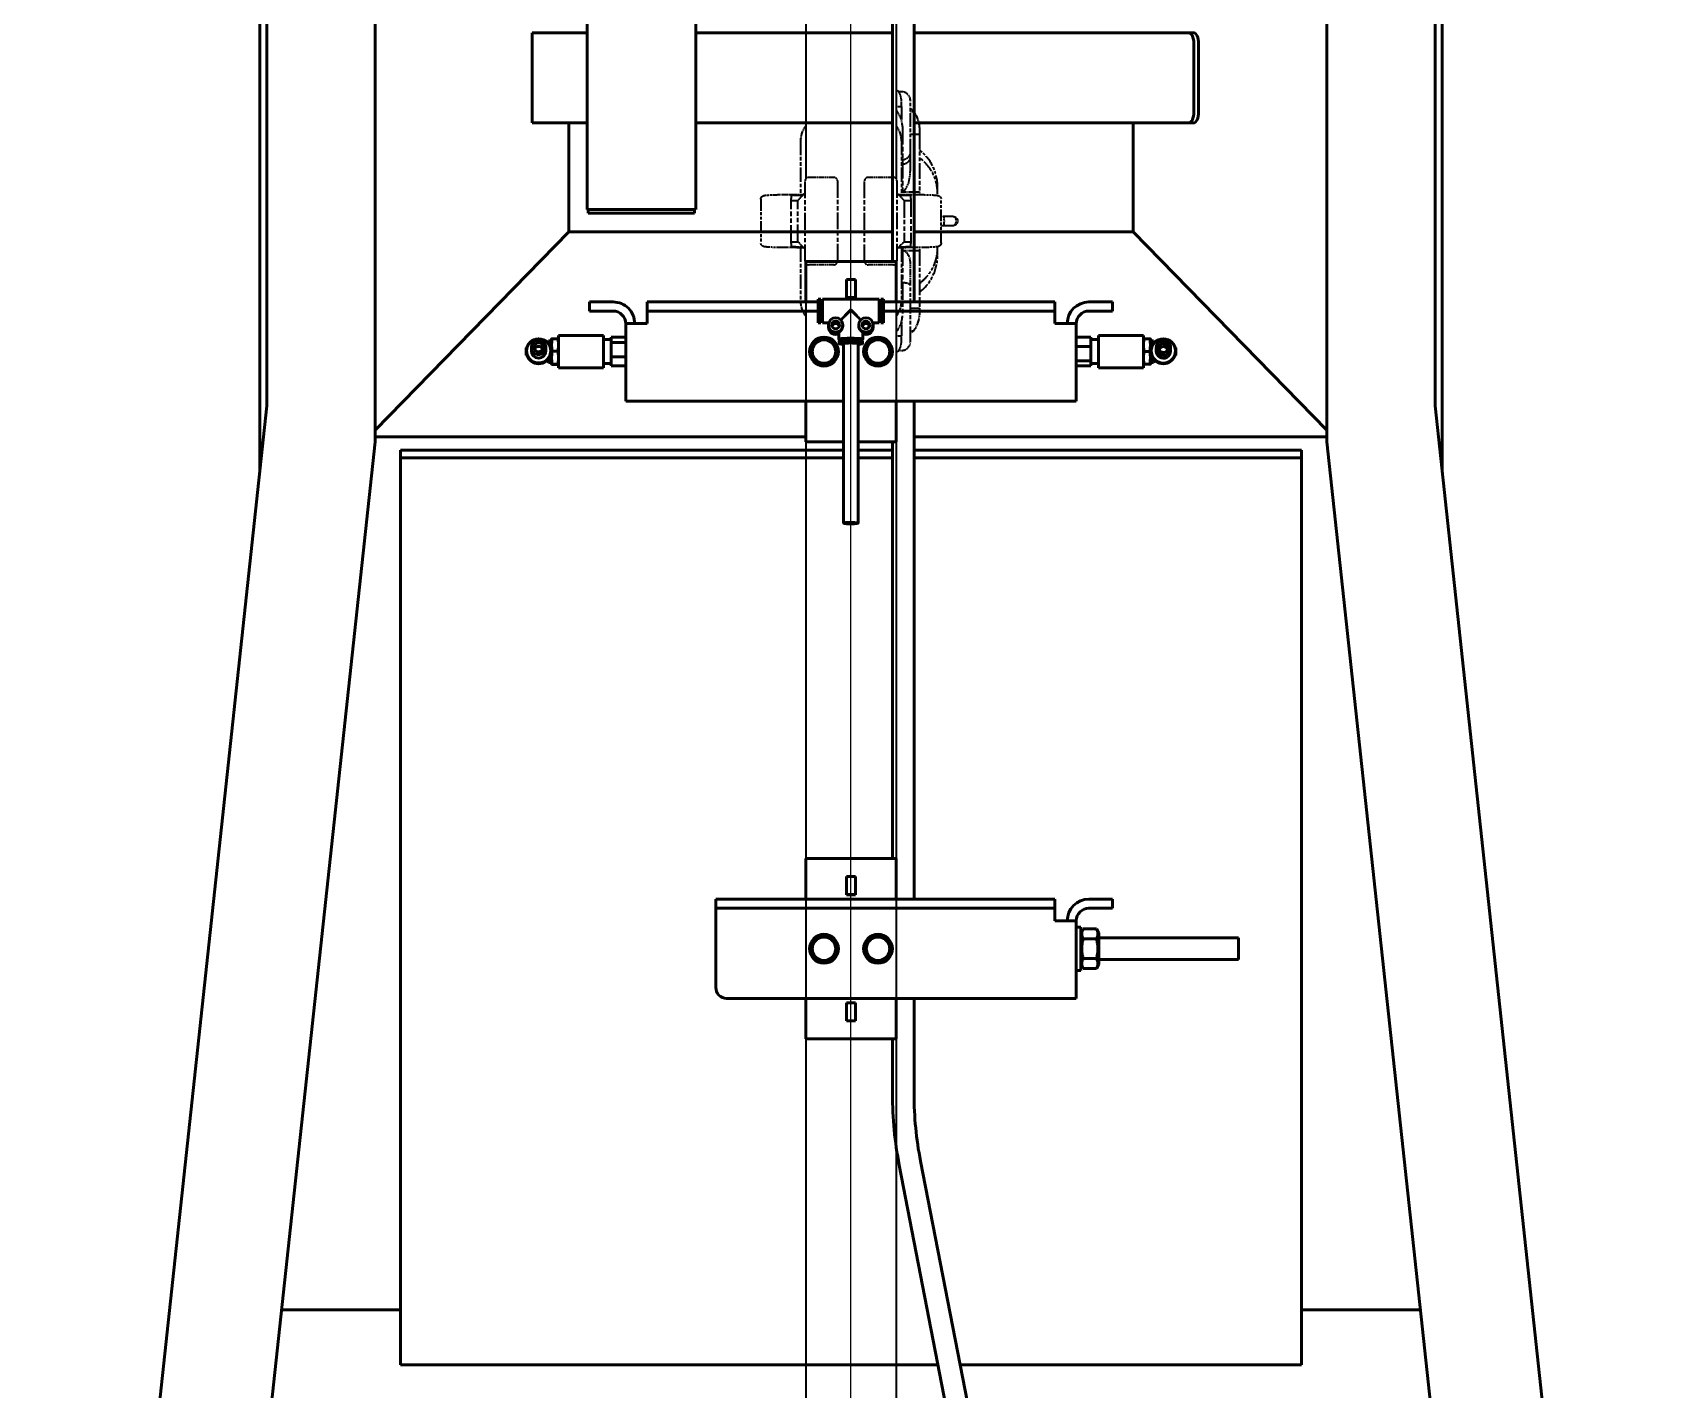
# Model space of a CAD drawing. Extents: x -3873 to 164127, y 7129 to 96529.
# Drawn here: x 46695 to 47603, y 44283 to 45035 of the extents above; entities that cross this region are included whole.
import ezdxf

# ---------------------------------------------------------------- set-up
doc = ezdxf.new("R2010")
doc.units = 0
doc.linetypes.add('DOUBLE_DASH_CHAIN', pattern=[1.2403, 0.6614, -0.0827, 0.1654, -0.0827, 0.1654, -0.0827])
doc.layers.add('LAYOUT', color=90, linetype='CONTINUOUS')
for name, color, linetype, lineweight in [('LAYOUT Kromeka', 1, 'CONTINUOUS', 5), ('Reference (ISO)', 7, 'DOUBLE_DASH_CHAIN', 35), ('Visible (ISO)', 7, 'CONTINUOUS', 50)]:
    doc.layers.add(name, color=color, linetype=linetype, lineweight=lineweight)

# ---------------------------------------------------------------- blocks, each defined once
blk = doc.blocks.new('Top')
at = {"layer": 'LAYOUT', "color": 0, "linetype": 'Continuous', "ltscale": 25}
blk.add_line((-4889.62, 324), (1806.01, 324), dxfattribs=at)
at = {"layer": 'Reference (ISO)', "color": 0, "ltscale": 9.790639}
for p, q in [((-3299.81, 374), (-3324.09, 374)), ((-3324.09, 274), (-3299.81, 274))]:
    blk.add_line(p, q, dxfattribs=at)
at = {"layer": 'Reference (ISO)', "color": 0, "ltscale": 3.523652}
for p, q in [((-3326.73, 350.22), (-3326.65, 361.17)), ((-3297.25, 361.17), (-3297.17, 350.22)), ((-3326.65, 286.83), (-3326.73, 297.78)), ((-3297.17, 297.78), (-3297.25, 286.83))]:
    blk.add_line(p, q, dxfattribs=at)
at = {"layer": 'Reference (ISO)', "color": 0, "ltscale": 13.850997}
for p, q in [((-3324.44, 357.25), (-3325.92, 357.25)), ((-3297.98, 357.25), (-3299.46, 357.25)), ((-3325.92, 290.75), (-3324.44, 290.75)), ((-3299.46, 290.75), (-3297.98, 290.75))]:
    blk.add_line(p, q, dxfattribs=at)
at = {"layer": 'Reference (ISO)', "color": 0, "ltscale": 15.395233}
for p, q in [((-3324.44, 357.25), (-3299.46, 357.25)), ((-3299.46, 290.75), (-3324.44, 290.75))]:
    blk.add_line(p, q, dxfattribs=at)
at = {"layer": 'Reference (ISO)', "color": 0, "ltscale": 1.190239}
for p, q in [((-3323.45, 357.25), (-3323.45, 353.5)), ((-3300.45, 357.25), (-3300.45, 353.5)), ((-3323.45, 294.5), (-3323.45, 290.75)), ((-3300.45, 294.5), (-3300.45, 290.75))]:
    blk.add_line(p, q, dxfattribs=at)
at = {"layer": 'Reference (ISO)', "color": 0, "linetype": 'Continuous', "ltscale": 12.656545}
for p, q in [((-3335.52, 349), (-4889.62, 349)), ((-3335.52, 299), (-4889.62, 299))]:
    blk.add_line(p, q, dxfattribs=at)
at = {"layer": 'Reference (ISO)', "color": 0, "ltscale": 11.987271}
for p, q in [((-3326.71, 352), (-3356.45, 352)), ((-3267.45, 352), (-3297.19, 352)), ((-3326.71, 296), (-3356.45, 296)), ((-3267.45, 296), (-3297.19, 296))]:
    blk.add_line(p, q, dxfattribs=at)
at = {"layer": 'Reference (ISO)', "color": 0, "ltscale": 4.443834}
for p, q in [((-3336.2, 333.5), (-3336.2, 347.5)), ((-3287.7, 333.5), (-3287.7, 347.5)), ((-3336.2, 300.5), (-3336.2, 314.5)), ((-3287.7, 300.5), (-3287.7, 314.5))]:
    blk.add_line(p, q, dxfattribs=at)
at = {"layer": 'Reference (ISO)', "color": 0, "ltscale": 14.089421}
for p, q in [((-3334.2, 349.5), (-3289.7, 349.5)), ((-3289.7, 331.5), (-3334.2, 331.5)), ((-3334.2, 316.5), (-3289.7, 316.5)), ((-3289.7, 298.5), (-3334.2, 298.5))]:
    blk.add_line(p, q, dxfattribs=at)
at = {"layer": 'Reference (ISO)', "color": 0, "ltscale": 1.79552}
for p, q in [((-3323.45, 353.5), (-3327.45, 349.5)), ((-3300.45, 353.5), (-3296.45, 349.5)), ((-3323.45, 294.5), (-3327.45, 298.5)), ((-3300.45, 294.5), (-3296.45, 298.5))]:
    blk.add_line(p, q, dxfattribs=at)
at = {"layer": 'Reference (ISO)', "color": 0, "ltscale": 0.858309}
for p, q in [((-3326.17, 353.29), (-3326.21, 350.74)), ((-3297.69, 350.74), (-3297.73, 353.29)), ((-3326.21, 297.26), (-3326.17, 294.71)), ((-3297.73, 294.71), (-3297.69, 297.26))]:
    blk.add_line(p, q, dxfattribs=at)
at = {"layer": 'Reference (ISO)', "color": 0, "ltscale": 14.564345}
for p, q in [((-3323.45, 353.5), (-3300.45, 353.5)), ((-3300.45, 294.5), (-3323.45, 294.5))]:
    blk.add_line(p, q, dxfattribs=at)
at = {"layer": 'Reference (ISO)', "color": 0, "linetype": 'Continuous', "ltscale": 12.677913}
for p, q in [((1806.01, 349), (-3288.38, 349)), ((1806.01, 299), (-3288.38, 299))]:
    blk.add_line(p, q, dxfattribs=at)
at = {"layer": 'Reference (ISO)', "color": 0, "ltscale": 0.428279}
for p, q in [((-3383.73, 297.35), (-3383.73, 296)), ((-3240.26, 296), (-3240.26, 297.35))]:
    blk.add_line(p, q, dxfattribs=at)
at = {"layer": 'Reference (ISO)', "color": 0, "ltscale": 12.454735}
blk.add_line((-3378.63, 291), (-3347.74, 291), dxfattribs=at)
at = {"layer": 'Reference (ISO)', "color": 0, "ltscale": 3.765389}
for p, q in [((-3378.55, 296), (-3375.56, 296)), ((-3248.43, 296), (-3245.44, 296))]:
    blk.add_line(p, q, dxfattribs=at)
at = {"layer": 'Reference (ISO)', "color": 0, "ltscale": 0.952172}
for p, q in [((-3375.56, 299), (-3375.56, 296)), ((-3248.43, 299), (-3248.43, 296))]:
    blk.add_line(p, q, dxfattribs=at)
at = {"layer": 'Reference (ISO)', "color": 0, "ltscale": 1.978999}
for p, q in [((-3369.45, 296), (-3375.56, 296)), ((-3248.43, 296), (-3254.54, 296))]:
    blk.add_line(p, q, dxfattribs=at)
at = {"layer": 'Reference (ISO)', "color": 0, "ltscale": 0.543921}
for p, q in [((-3372.76, 291), (-3372.76, 289.29)), ((-3251.23, 291), (-3251.23, 289.29))]:
    blk.add_line(p, q, dxfattribs=at)
at = {"layer": 'Reference (ISO)', "color": 0, "ltscale": 0.158518}
blk.add_line((-3369.45, 296.5), (-3369.45, 296), dxfattribs=at)
at = {"layer": 'Reference (ISO)', "color": 0, "ltscale": 0.482331}
blk.add_line((-3368.02, 296), (-3369.45, 296), dxfattribs=at)
at = {"layer": 'Reference (ISO)', "color": 0, "ltscale": 15.213763}
for p, q in [((-3326.71, 295.5), (-3364.45, 295.5)), ((-3259.45, 295.5), (-3297.19, 295.5))]:
    blk.add_line(p, q, dxfattribs=at)
at = {"layer": 'Reference (ISO)', "color": 0, "ltscale": 1.587019}
for p, q in [((-3360.32, 291), (-3360.32, 286)), ((-3263.67, 291), (-3263.67, 286))]:
    blk.add_line(p, q, dxfattribs=at)
at = {"layer": 'Reference (ISO)', "color": 0, "ltscale": 4.83196}
blk.add_line((-3347.74, 291), (-3335.39, 291), dxfattribs=at)
at = {"layer": 'Reference (ISO)', "color": 0, "ltscale": 3.015426}
for p, q in [((-3328.19, 295.5), (-3328.19, 286)), ((-3295.8, 295.5), (-3295.8, 286))]:
    blk.add_line(p, q, dxfattribs=at)
at = {"layer": 'Reference (ISO)', "color": 0, "ltscale": 1.94972}
blk.add_line((-3282.4, 291), (-3276.44, 291), dxfattribs=at)
at = {"layer": 'Reference (ISO)', "color": 0, "ltscale": 2.72337}
blk.add_line((-3276.44, 291), (-3274.09, 291), dxfattribs=at)
at = {"layer": 'Reference (ISO)', "color": 0, "ltscale": 11.583184}
blk.add_line((-3274.09, 291), (-3245.36, 291), dxfattribs=at)
at = {"layer": 'Reference (ISO)', "color": 0, "ltscale": 0.45152}
blk.add_line((-3254.54, 296), (-3255.88, 296), dxfattribs=at)
at = {"layer": 'Reference (ISO)', "color": 0, "ltscale": 0.146581}
blk.add_line((-3254.54, 296.46), (-3254.54, 296), dxfattribs=at)
at = {"layer": 'Reference (ISO)', "color": 0, "ltscale": 1.514845}
for p, q in [((-3360.32, 286), (-3364.01, 286)), ((-3259.98, 286), (-3263.67, 286))]:
    blk.add_line(p, q, dxfattribs=at)
at = {"layer": 'Reference (ISO)', "color": 0, "ltscale": 13.070288}
for p, q in [((-3328.19, 286), (-3360.32, 286)), ((-3263.67, 286), (-3295.8, 286))]:
    blk.add_line(p, q, dxfattribs=at)
at = {"layer": 'Reference (ISO)', "color": 0, "ltscale": 0.512916}
blk.add_line((-3326.64, 286), (-3328.19, 286), dxfattribs=at)
at = {"layer": 'Reference (ISO)', "color": 0, "ltscale": 0.482654}
blk.add_line((-3295.8, 286), (-3297.26, 286), dxfattribs=at)
at = {"layer": 'Reference (ISO)', "color": 0, "ltscale": 11.929248}
blk.add_line((-3330.99, 276), (-3327.27, 276), dxfattribs=at)
at = {"layer": 'Reference (ISO)', "color": 0, "ltscale": 0.341142}
blk.add_line((-3327.27, 276), (-3326.19, 276), dxfattribs=at)
at = {"layer": 'Reference (ISO)', "color": 0, "ltscale": 0.432606}
for p, q in [((-3314.45, 274), (-3314.45, 272.64)), ((-3309.45, 272.64), (-3309.45, 274))]:
    blk.add_line(p, q, dxfattribs=at)
at = {"layer": 'Reference (ISO)', "color": 0, "ltscale": 1.678928}
for p, q in [((-3314.45, 272.64), (-3314.45, 267.78)), ((-3309.45, 267.78), (-3309.45, 272.64))]:
    blk.add_line(p, q, dxfattribs=at)
at = {"layer": 'Reference (ISO)', "color": 0, "ltscale": 0.490314}
blk.add_line((-3297.71, 276), (-3296.16, 276), dxfattribs=at)
at = {"layer": 'Reference (ISO)', "color": 0, "ltscale": 11.885097}
blk.add_line((-3296.16, 276), (-3292.93, 276), dxfattribs=at)
at = {"layer": 'Reference (ISO)', "color": 0, "ltscale": 0.317324}
for p, q in [((-3311.45, 272.23), (-3312.45, 272.23)), ((-3311.45, 265.7), (-3312.45, 265.7)), ((-3311.45, 264.75), (-3312.45, 264.75))]:
    blk.add_line(p, q, dxfattribs=at)
at = {"layer": 'Reference (ISO)', "color": 0, "ltscale": 2.860231}
for centre, start, end in [((-3356.45, 339), 90, 129.71514), ((-3267.45, 339), 50.28486, 90), ((-3356.45, 309), 230.28486, 270), ((-3267.45, 309), 270, 309.71514)]:
    blk.add_arc(centre, 13, start, end, dxfattribs=at)
at = {"layer": 'Reference (ISO)', "color": 0, "ltscale": 0.997116}
for centre, start, end in [((-3334.2, 347.5), 90, 180), ((-3289.7, 347.5), 0, 90), ((-3334.2, 333.5), 180, 270), ((-3289.7, 333.5), 270, 0), ((-3334.2, 314.5), 90, 180), ((-3289.7, 314.5), 0, 90), ((-3334.2, 300.5), 180, 270), ((-3289.7, 300.5), 270, 0)]:
    blk.add_arc(centre, 2, start, end, dxfattribs=at)
at = {"layer": 'Reference (ISO)', "color": 0, "ltscale": 3.100346}
for centre, start, end in [((-3364.45, 308.5), 226.95092, 270), ((-3259.45, 308.5), 270, 313.04908)]:
    blk.add_arc(centre, 13, start, end, dxfattribs=at)
at = {"layer": 'Reference (ISO)', "color": 0, "ltscale": 2.333277}
for centre, major_axis, start_param, end_param in [((-3325.92, 351.25), (0, -6), 3.141593, 4.366035), ((-3297.98, 351.25), (0, 6), 5.058743, 6.283185), ((-3325.92, 296.75), (0, -6), 5.058743, 6.283185), ((-3297.98, 296.75), (0, 6), 3.141593, 4.366035)]:
    blk.add_ellipse(centre, major_axis=major_axis, ratio=0.043247, start_param=start_param, end_param=end_param, dxfattribs=at)
at = {"layer": 'Reference (ISO)', "color": 0, "ltscale": 1.800647}
for centre, major_axis, start_param, end_param in [((-3381.84, 306), (0, -10), 5.487786, 5.757629), ((-3242.15, 306), (0, 10), 3.667149, 3.936991)]:
    blk.add_ellipse(centre, major_axis=major_axis, ratio=0.377033, start_param=start_param, end_param=end_param, dxfattribs=at)
at = {"layer": 'Reference (ISO)', "color": 0, "ltscale": 1.718837}
for centre, major_axis, start_param, end_param in [((-3378.55, 306), (-10.33, 0), 1.04524, 1.570796), ((-3245.44, 306), (10.33, 0), 4.712389, 5.237945)]:
    blk.add_ellipse(centre, major_axis=major_axis, ratio=0.967824, start_param=start_param, end_param=end_param, dxfattribs=at)
at = {"layer": 'Reference (ISO)', "color": 0, "ltscale": 3.050369}
for centre, major_axis, start_param, end_param in [((-3378.63, 296), (-5.1, 0), 0, 1.570796), ((-3245.36, 296), (5.1, 0), 4.712389, 6.283185)]:
    blk.add_ellipse(centre, major_axis=major_axis, ratio=0.980606, start_param=start_param, end_param=end_param, dxfattribs=at)
at = {"layer": 'Reference (ISO)', "color": 0, "ltscale": 0.934552}
for centre, major_axis, start_param, end_param in [((-3364.56, 306), (0, 20), 2.418858, 2.56019), ((-3259.43, 306), (0, -20), 0.581403, 0.722734)]:
    blk.add_ellipse(centre, major_axis=major_axis, ratio=0.74646, start_param=start_param, end_param=end_param, dxfattribs=at)
at = {"layer": 'Reference (ISO)', "color": 0, "ltscale": 2.397666}
blk.add_ellipse((-3347.74, 296), major_axis=(0, 5), ratio=0.32281, start_param=3.141593, end_param=4.612222, dxfattribs=at)
at = {"layer": 'Reference (ISO)', "color": 0, "ltscale": 2.925072}
blk.add_ellipse((-3335.39, 296), major_axis=(7.2, 0), ratio=0.694267, start_param=4.712389, end_param=6.183018, dxfattribs=at)
at = {"layer": 'Reference (ISO)', "color": 0, "ltscale": 4.70623}
blk.add_ellipse((-3282.4, 296), major_axis=(-13.41, 0), ratio=0.37298, start_param=0.100167, end_param=1.570796, dxfattribs=at)
at = {"layer": 'Reference (ISO)', "color": 0, "ltscale": 2.53108}
blk.add_ellipse((-3276.44, 296), major_axis=(0, -5), ratio=0.803483, start_param=4.812556, end_param=6.283185, dxfattribs=at)
at = {"layer": 'Reference (ISO)', "color": 0, "ltscale": 2.658212}
blk.add_ellipse((-3274.09, 296), major_axis=(0, 5), ratio=0.755204, start_param=1.670964, end_param=3.141593, dxfattribs=at)
at = {"layer": 'Reference (ISO)', "color": 0, "ltscale": 3.792483}
for centre, major_axis, start_param, end_param in [((-3364.01, 306), (0, 20), 2.56019, 3.141593), ((-3259.98, 306), (0, -20), 0, 0.581403)]:
    blk.add_ellipse(centre, major_axis=major_axis, ratio=0.796771, start_param=start_param, end_param=end_param, dxfattribs=at)
at = {"layer": 'Reference (ISO)', "color": 0, "ltscale": 9.699986}
blk.add_ellipse((-3330.99, 301), major_axis=(-25.58, 0), ratio=0.977282, start_param=0.643501, end_param=1.570796, dxfattribs=at)
at = {"layer": 'Reference (ISO)', "color": 0, "ltscale": 9.687286}
blk.add_ellipse((-3292.93, 301), major_axis=(25.51, 0), ratio=0.980153, start_param=4.712389, end_param=5.639684, dxfattribs=at)
at = {"layer": 'Reference (ISO)', "color": 0, "ltscale": 1.007585}
for centre, major_axis, start_param, end_param in [((-3312.45, 272.64), (2, 0), 3.141593, 4.712389), ((-3311.45, 272.64), (-2, 0), 1.570796, 3.141593)]:
    blk.add_ellipse(centre, major_axis=major_axis, ratio=0.205723, start_param=start_param, end_param=end_param, dxfattribs=at)
at = {"layer": 'Reference (ISO)', "color": 0, "ltscale": 1.11018}
for centre, start_param, end_param in [((-3312.45, 267.78), 4.712389, 6.283185), ((-3311.45, 267.78), 0, 1.570796)]:
    blk.add_ellipse(centre, major_axis=(0, -2.08), ratio=0.962611, start_param=start_param, end_param=end_param, dxfattribs=at)
at = {"layer": 'Reference (ISO)', "color": 0, "ltscale": 1.154975}
for centre, start_param, end_param in [((-3312.45, 268.12), 4.978737, 6.283185), ((-3311.45, 268.12), 0, 1.304448)]:
    blk.add_ellipse(centre, major_axis=(0, -3.37), ratio=0.593313, start_param=start_param, end_param=end_param, dxfattribs=at)
at = {"layer": 'Reference (ISO)', "color": 0, "ltscale": 6.375919}
for points in [[(-3326.65, 361.17), (-3326.64, 362.38), (-3326.62, 363.56), (-3326.58, 365.77), (-3326.55, 366.81), (-3326.48, 368.65), (-3326.43, 369.46), (-3326.34, 370.82), (-3326.29, 371.35), (-3326.19, 372.01), (-3326.17, 372.19), (-3326.05, 372.57), (-3326.01, 372.7), (-3325.83, 373.03), (-3325.74, 373.19), (-3325.41, 373.53), (-3325.22, 373.68), (-3324.75, 373.9), (-3324.5, 373.98), (-3324.19, 374), (-3324.14, 374), (-3324.09, 374)], [(-3297.25, 286.83), (-3297.26, 285.62), (-3297.28, 284.44), (-3297.32, 282.23), (-3297.35, 281.19), (-3297.42, 279.35), (-3297.47, 278.54), (-3297.56, 277.18), (-3297.61, 276.65), (-3297.71, 275.99), (-3297.73, 275.81), (-3297.85, 275.43), (-3297.89, 275.3), (-3298.07, 274.97), (-3298.16, 274.81), (-3298.49, 274.47), (-3298.68, 274.32), (-3299.15, 274.1), (-3299.4, 274.02), (-3299.71, 274), (-3299.76, 274), (-3299.81, 274)]]:
    blk.add_open_spline(points, degree=3, knots=[0.166564, 0.166564, 0.166564, 0.166564, 0.447411, 0.447411, 0.728257, 0.728257, 1.009104, 1.009104, 1.28995, 1.28995, 1.430373, 1.430373, 1.491026, 1.491026, 1.527158, 1.527158, 1.550616, 1.550616, 1.567689, 1.567689, 1.570796, 1.570796, 1.570796, 1.570796], dxfattribs=at)
at = {"layer": 'Reference (ISO)', "color": 0, "ltscale": 6.375669}
for points in [[(-3299.81, 374), (-3299.58, 374), (-3299.36, 373.96), (-3298.96, 373.83), (-3298.78, 373.73), (-3298.47, 373.51), (-3298.36, 373.4), (-3298.15, 373.16), (-3298.08, 373.05), (-3297.96, 372.84), (-3297.92, 372.74), (-3297.83, 372.51), (-3297.8, 372.4), (-3297.67, 371.9), (-3297.64, 371.57), (-3297.54, 370.56), (-3297.49, 369.89), (-3297.41, 368.29), (-3297.37, 367.37), (-3297.31, 365.33), (-3297.29, 364.22), (-3297.26, 362.44), (-3297.26, 361.81), (-3297.25, 361.17)], [(-3324.09, 274), (-3324.32, 274), (-3324.54, 274.04), (-3324.94, 274.17), (-3325.12, 274.27), (-3325.43, 274.49), (-3325.54, 274.6), (-3325.75, 274.84), (-3325.82, 274.95), (-3325.94, 275.16), (-3325.98, 275.26), (-3326.07, 275.49), (-3326.1, 275.6), (-3326.23, 276.1), (-3326.26, 276.43), (-3326.36, 277.44), (-3326.41, 278.11), (-3326.49, 279.71), (-3326.53, 280.63), (-3326.59, 282.67), (-3326.61, 283.78), (-3326.64, 285.56), (-3326.64, 286.19), (-3326.65, 286.83)]]:
    blk.add_open_spline(points, degree=3, knots=[-1.570796, -1.570796, -1.570796, -1.570796, -1.556434, -1.556434, -1.540645, -1.540645, -1.520855, -1.520855, -1.495806, -1.495806, -1.462189, -1.462189, -1.400907, -1.400907, -1.157078, -1.157078, -0.876231, -0.876231, -0.595385, -0.595385, -0.314539, -0.314539, -0.166564, -0.166564, -0.166564, -0.166564], dxfattribs=at)
at = {"layer": 'Reference (ISO)', "color": 0, "ltscale": 10.056401}
blk.add_open_spline([(-3346.5, 286), (-3345.26, 284.36), (-3343.89, 282.91), (-3340.93, 280.41), (-3339.33, 279.35), (-3335.99, 277.66), (-3334.25, 277.03), (-3330.74, 276.2), (-3328.98, 276), (-3327.27, 276)], degree=3, knots=[5.810882, 5.810882, 5.810882, 5.810882, 6.426778, 6.426778, 7.042674, 7.042674, 7.65857, 7.65857, 8.274466, 8.274466, 8.274466, 8.274466], dxfattribs=at)
at = {"layer": 'Reference (ISO)', "color": 0, "ltscale": 10.085672}
blk.add_open_spline([(-3296.16, 276), (-3294.44, 276), (-3292.67, 276.2), (-3289.15, 277.02), (-3287.4, 277.66), (-3284.04, 279.35), (-3282.44, 280.4), (-3279.45, 282.91), (-3278.08, 284.35), (-3276.84, 286)], degree=3, knots=[0, 0, 0, 0, 0.617753, 0.617753, 1.235506, 1.235506, 1.853259, 1.853259, 2.471012, 2.471012, 2.471012, 2.471012], dxfattribs=at)
at = {"layer": 'Visible (ISO)', "color": 0}
for p, q in [((-3414.32, 648), (-4620, 777.97)), ((-4640, 717.97), (-3434.32, 588)), ((-3044.75, 652), (-3451.43, 652)), ((1556.39, 648), (-3414.32, 648)), ((-3915.7, 639.89), (-3915.7, 574)), ((-3434.32, 588), (1556.39, 588)), ((-3431.55, 588), (-3431.55, 349)), ((-3427.98, 588), (-3317.95, 480.5)), ((-3443.26, 574), (-3946.26, 574)), ((-3946.26, 574), (-3946.26, 275.7)), ((-3439.03, 574), (-3443.26, 574)), ((-3443.26, 328.1), (-3443.26, 574)), ((-3439.03, 574), (-3439.03, 328.1)), ((-3386.18, 504.14), (-3386.38, 504.14)), ((-3384.18, 504.14), (-3386.18, 504.14)), ((-3386.18, 503.84), (-3386.18, 504.14)), ((-3384.18, 504.14), (-3384.08, 504.14)), ((-3382.18, 504.14), (-3384.08, 504.14)), ((-3384.08, 503.99), (-3384.05, 503.99)), ((-3383.99, 503.99), (-3383.95, 503.99)), ((-3383.95, 501.29), (-3382, 501.29)), ((-3382.18, 504.14), (-3382.18, 503.87)), ((-3257.5, 494.43), (-3257.5, 500.83)), ((-3257.5, 500.83), (-3207.5, 500.83)), ((-3207.5, 494.43), (-3207.5, 500.83)), ((-3389.05, 492.47), (-3390.32, 491.74)), ((-3390.32, 491.74), (-3388.2, 491.74)), ((-3390.32, 491.74), (-3390.32, 490.44)), ((-3390.32, 490.44), (-3386.21, 490.44)), ((-3388.37, 490.44), (-3388.37, 490.09)), ((-3386.21, 490.44), (-3386.21, 490.75)), ((-3386.21, 490.44), (-3386.18, 490.44)), ((-3386.18, 490.44), (-3386.18, 490.74)), ((-3384.18, 490.44), (-3386.18, 490.44)), ((-3384.18, 490.44), (-3384.08, 490.44)), ((-3384.08, 490.59), (-3384.05, 490.59)), ((-3382.18, 490.44), (-3384.08, 490.44)), ((-3383.99, 490.59), (-3383.95, 490.59)), ((-3383.95, 493.29), (-3382, 493.29)), ((-3382.18, 490.71), (-3382.18, 490.44)), ((-3382.18, 490.44), (-3378.32, 490.44)), ((-3380.27, 490.44), (-3380.27, 490.09)), ((-3380.07, 491.74), (-3378.32, 491.74)), ((-3379.35, 492.34), (-3378.32, 491.74)), ((-3378.32, 491.74), (-3378.32, 490.44)), ((-3257.5, 494.43), (-3257.5, 470.39)), ((-3207.5, 494.43), (-3207.5, 470.39)), ((-3375.32, 486.29), (-3393.32, 486.29)), ((-3393.32, 486.29), (-3393.32, 461.29)), ((-3391.4, 486.58), (-3391.4, 489.8)), ((-3391.32, 490.09), (-3387.7, 490.09)), ((-3391.32, 490.09), (-3391.32, 490.09)), ((-3391.32, 490.09), (-3391.32, 490.09)), ((-3391.32, 486.29), (-3391.32, 486.29)), ((-3391.24, 486.58), (-3391.24, 489.8)), ((-3387.7, 490.09), (-3380.7, 490.09)), ((-3384.16, 486.58), (-3384.16, 489.8)), ((-3380.7, 490.09), (-3377.32, 490.09)), ((-3377.32, 490.09), (-3377.32, 490.09)), ((-3377.32, 486.29), (-3377.32, 486.29)), ((-3377.25, 486.58), (-3377.25, 489.8)), ((-3375.32, 486.29), (-3375.32, 461.29)), ((-3317.95, 480.5), (-3257.5, 480.5)), ((-3317.95, 301), (-3317.95, 480.5)), ((-3361.82, 469), (-3361.82, 456)), ((-3361.82, 469), (-3356.82, 469)), ((-3356.82, 456), (-3356.82, 469)), ((-3307.5, 410.74), (-3307.5, 469.74)), ((-3305.5, 469.74), (-3307.5, 469.74)), ((-3305.5, 410.09), (-3305.5, 470.39)), ((-3257.5, 470.39), (-3305.5, 470.39)), ((-3257.5, 470.39), (-3207.5, 470.39)), ((-784.11, 470.39), (-3207.5, 470.39)), ((-3393.32, 461.29), (-3375.32, 461.29)), ((-3387.2, 457), (-3392.3, 457)), ((-3392.3, 457), (-3392.3, 449)), ((-3391.02, 457), (-3391.02, 461.29)), ((-3379.22, 457), (-3387.2, 457)), ((-3387.2, 457), (-3387.2, 449)), ((-3379.22, 457), (-3379.22, 449)), ((-3376.34, 457), (-3379.22, 457)), ((-3377.63, 457), (-3377.63, 461.29)), ((-3376.34, 449), (-3376.34, 457)), ((-3411.82, 449), (-3368.82, 449)), ((-3411.82, 449), (-3411.82, 437)), ((-3368.82, 449), (-3368.82, 437)), ((-3411.82, 328.1), (-3411.82, 437)), ((-3361.82, 437), (-3368.82, 437)), ((-3361.82, 437), (-3356.82, 437)), ((-3361.82, 342.3), (-3361.82, 437)), ((-3356.82, 342.3), (-3356.82, 437)), ((-3305.5, 410.74), (-3307.5, 410.74)), ((230.89, 410.09), (-3305.5, 410.09)), ((-3257.5, 301), (-3257.5, 410.09)), ((-3207.5, 410.09), (-3207.5, 301)), ((-3743, 211), (-3743, 393)), ((-3737, 399), (-3700, 399)), ((-3700, 399), (-3693, 399)), ((-3688, 399), (-3693, 399)), ((-3693, 393), (-3693, 399)), ((-3693, 217), (-3693, 393)), ((-3688, 399), (-3688, 393)), ((-3688, 217), (-3688, 393)), ((-3743, 349), (-3765.5, 349)), ((-3765.5, 349), (-3765.5, 299)), ((-3665.5, 349), (-3688, 349)), ((-3665.5, 299), (-3665.5, 349)), ((-3411.82, 349), (-3434.32, 349)), ((-3434.32, 349), (-3434.32, 328.1)), ((-3334.32, 349), (-3356.82, 349)), ((-3334.32, 299), (-3334.32, 349)), ((-3369.55, 336.5), (-3370.82, 336.5)), ((-3368.42, 339.9), (-3355.22, 339.9)), ((-3368.42, 339.9), (-3368.42, 336.34)), ((-3368.32, 342.3), (-3355.32, 342.3)), ((-3368.32, 342.3), (-3368.32, 340.8)), ((-3368.32, 340.8), (-3355.32, 340.8)), ((-3366.3, 340.8), (-3366.3, 339.9)), ((-3357.35, 340.8), (-3357.35, 339.9)), ((-3356.82, 339.9), (-3356.82, 340.8)), ((-3355.32, 342.3), (-3355.32, 340.8)), ((-3355.22, 339.9), (-3355.22, 308.3)), ((-3479.47, 328.1), (-3379.94, 328.1)), ((-3379.94, 330.6), (-3378.44, 330.6)), ((-3377.99, 328.58), (-3377.55, 328.58)), ((-3377.55, 330.7), (-3373.74, 330.7)), ((-3369.55, 328.5), (-3369.71, 328.5)), ((-3755.55, 326.55), (-3745.45, 326.55)), ((-3755.55, 321.45), (-3755.55, 326.55)), ((-3755.5, 326.5), (-3755.55, 326.5)), ((-3755.55, 321.5), (-3755.5, 321.5)), ((-3745.45, 321.45), (-3755.55, 321.45)), ((-3755.5, 326.5), (-3755.5, 321.5)), ((-3745.5, 326.5), (-3755.5, 326.5)), ((-3755.5, 321.5), (-3745.5, 321.5)), ((-3745.45, 326.5), (-3745.5, 326.5)), ((-3745.5, 326.5), (-3745.5, 321.5)), ((-3745.5, 321.5), (-3745.45, 321.5)), ((-3745.45, 326.55), (-3745.45, 321.45)), ((-3685.55, 326.55), (-3675.45, 326.55)), ((-3685.55, 321.45), (-3685.55, 326.55)), ((-3685.5, 326.5), (-3685.55, 326.5)), ((-3685.55, 321.5), (-3685.5, 321.5)), ((-3675.45, 321.45), (-3685.55, 321.45)), ((-3685.5, 326.5), (-3685.5, 321.5)), ((-3675.5, 326.5), (-3685.5, 326.5)), ((-3685.5, 321.5), (-3675.5, 321.5)), ((-3675.45, 326.5), (-3675.5, 326.5)), ((-3675.5, 326.5), (-3675.5, 321.5)), ((-3675.5, 321.5), (-3675.45, 321.5)), ((-3675.45, 326.55), (-3675.45, 321.45)), ((-3479.47, 320.1), (-3379.94, 320.1)), ((-3443.26, 301), (-3443.26, 320.1)), ((-3439.03, 320.1), (-3439.03, 301)), ((-3434.32, 320.1), (-3434.32, 299)), ((-3411.82, 211), (-3411.82, 320.1)), ((-3377.99, 319.63), (-3377.55, 319.63)), ((-3369.55, 319.7), (-3369.71, 319.7)), ((-3354.37, 326.55), (-3344.27, 326.55)), ((-3354.37, 321.45), (-3354.37, 326.55)), ((-3354.32, 326.5), (-3354.37, 326.5)), ((-3354.37, 321.5), (-3354.32, 321.5)), ((-3344.27, 321.45), (-3354.37, 321.45)), ((-3354.32, 326.5), (-3354.32, 321.5)), ((-3344.32, 326.5), (-3354.32, 326.5)), ((-3354.32, 321.5), (-3344.32, 321.5)), ((-3344.27, 326.5), (-3344.32, 326.5)), ((-3344.32, 326.5), (-3344.32, 321.5)), ((-3344.32, 321.5), (-3344.27, 321.5)), ((-3344.27, 326.55), (-3344.27, 321.45)), ((-3379.94, 317.6), (-3378.44, 317.6)), ((-3377.55, 317.5), (-3373.74, 317.5)), ((-3369.55, 311.7), (-3370.82, 311.7)), ((-3368.42, 311.87), (-3368.42, 308.3)), ((-3765.5, 301), (-3796.24, 301)), ((-3434.32, 301), (-3665.5, 301)), ((-3368.42, 308.3), (-3355.22, 308.3)), ((-3368.32, 307.4), (-3355.32, 307.4)), ((-3368.32, 307.4), (-3368.32, 305.9)), ((-3368.32, 305.9), (-3355.32, 305.9)), ((-3366.3, 308.3), (-3366.3, 307.4)), ((-3361.82, 211), (-3361.82, 305.9)), ((-3357.35, 308.3), (-3357.35, 307.4)), ((-3356.82, 307.4), (-3356.82, 308.3)), ((-3356.82, 211), (-3356.82, 305.9)), ((-3355.32, 307.4), (-3355.32, 305.9)), ((-809.11, 301), (-3334.32, 301)), ((-3835.55, 297.22), (-4326.36, 201.81)), ((-3765.5, 299), (-3743, 299)), ((-3688, 299), (-3665.5, 299)), ((-3434.32, 299), (-3411.82, 299)), ((-3356.82, 299), (-3334.32, 299)), ((-3833.26, 285.44), (-4324.07, 190.03)), ((-3743, 289), (-3796.24, 289)), ((-3411.82, 289), (-3688, 289)), ((-3443.26, 74), (-3443.26, 289)), ((-3439.03, 289), (-3439.03, 74)), ((-3431.55, 289), (-3431.55, 60)), ((-786.61, 289), (-3356.82, 289)), ((-3317.95, 167.5), (-3317.95, 289)), ((-3257.5, 171.74), (-3257.5, 289)), ((-3207.5, 289), (-3207.5, 171.74)), ((-3946.26, 263.47), (-3946.26, 74)), ((-3743, 211), (-3743, 199)), ((-3693, 211), (-3700, 211)), ((-3700, 211), (-3700, 199)), ((-3693, 211), (-3693, 217)), ((-3693, 211), (-3688, 211)), ((-3688, 217), (-3688, 211)), ((-3411.82, 211), (-3411.82, 199)), ((-3361.82, 211), (-3368.82, 211)), ((-3368.82, 211), (-3368.82, 199)), ((-3361.82, 211), (-3356.82, 211)), ((-3743, 199), (-3700, 199)), ((-3727.5, 199), (-3727.5, 196.5)), ((-3703.5, 196.5), (-3727.5, 196.5)), ((-3724.1, 196.5), (-3726.47, 195.13)), ((-3726.47, 195.13), (-3726.47, 187.87)), ((-3720.98, 195.13), (-3720.98, 187.87)), ((-3710.02, 195.13), (-3710.02, 187.87)), ((-3706.9, 196.5), (-3704.53, 195.13)), ((-3704.53, 195.13), (-3704.53, 187.87)), ((-3703.5, 199), (-3703.5, 196.5)), ((-3693, 185), (-3693, 192)), ((-3688, 185), (-3688, 192)), ((-3411.82, 199), (-3368.82, 199)), ((-3392.3, 199), (-3392.3, 191)), ((-3392.3, 191), (-3389.43, 191)), ((-3391.02, 191), (-3391.02, 186.71)), ((-3389.43, 191), (-3389.43, 199)), ((-3389.43, 191), (-3381.45, 191)), ((-3381.45, 191), (-3381.45, 199)), ((-3381.45, 191), (-3376.34, 191)), ((-3377.63, 191), (-3377.63, 186.71)), ((-3376.34, 191), (-3376.34, 199)), ((-3361.82, 179), (-3361.82, 192)), ((-3356.82, 179), (-3356.82, 192)), ((-3724.1, 186.5), (-3726.47, 187.87)), ((-3724.1, 186.5), (-3706.9, 186.5)), ((-3721.5, 109), (-3721.5, 186.5)), ((-3709.5, 109), (-3709.5, 186.5)), ((-3706.9, 186.5), (-3704.53, 187.87)), ((-3693, 179), (-3693, 185)), ((-3688, 185), (-3688, 179)), ((-3375.32, 186.71), (-3393.32, 186.71)), ((-3393.32, 161.71), (-3393.32, 186.71)), ((-3375.32, 161.71), (-3375.32, 186.71)), ((-3693, 179), (-3688, 179)), ((-3361.82, 179), (-3356.82, 179)), ((-3317.95, 167.5), (-3427.98, 60)), ((-3257.5, 167.5), (-3317.95, 167.5)), ((-3257.5, 168.78), (-3257.5, 171.74)), ((-3257.5, 136.71), (-3257.5, 168.78)), ((-3207.5, 171.74), (-3207.5, 168.78)), ((-3207.5, 168.78), (-3207.5, 136.71)), ((-3393.32, 161.71), (-3375.32, 161.71)), ((-3391.39, 161.42), (-3391.39, 158.2)), ((-3391.32, 161.71), (-3391.32, 161.71)), ((-3387.72, 157.91), (-3391.32, 157.91)), ((-3391.32, 157.91), (-3391.32, 157.91)), ((-3391.32, 157.91), (-3391.32, 157.91)), ((-3391.25, 161.42), (-3391.25, 158.2)), ((-3386.23, 157.56), (-3390.32, 157.56)), ((-3390.32, 156.26), (-3390.32, 157.56)), ((-3388.22, 156.26), (-3390.32, 156.26)), ((-3389.07, 155.53), (-3390.32, 156.26)), ((-3388.37, 157.56), (-3388.37, 157.91)), ((-3380.72, 157.91), (-3387.72, 157.91)), ((-3386.2, 157.56), (-3386.23, 157.56)), ((-3386.23, 157.25), (-3386.23, 157.56)), ((-3386.2, 157.56), (-3384.2, 157.56)), ((-3386.2, 157.26), (-3386.2, 157.56)), ((-3384.2, 157.56), (-3384.12, 157.56)), ((-3384.19, 161.42), (-3384.19, 158.2)), ((-3384.12, 157.56), (-3382.2, 157.56)), ((-3384.12, 157.41), (-3384.09, 157.41)), ((-3384.04, 157.41), (-3384.01, 157.41)), ((-3382.34, 154.71), (-3384.01, 154.71)), ((-3382.2, 157.56), (-3382.2, 157.29)), ((-3378.32, 157.56), (-3382.2, 157.56)), ((-3377.32, 157.91), (-3380.72, 157.91)), ((-3380.27, 157.56), (-3380.27, 157.91)), ((-3378.32, 156.26), (-3380.11, 156.26)), ((-3379.38, 155.65), (-3378.32, 156.26)), ((-3378.32, 156.26), (-3378.32, 157.56)), ((-3377.32, 161.71), (-3377.32, 161.71)), ((-3377.32, 157.91), (-3377.32, 157.91)), ((-3377.26, 161.42), (-3377.26, 158.2)), ((-3382.34, 146.71), (-3384.01, 146.71)), ((-3386.37, 143.86), (-3386.2, 143.86)), ((-3386.2, 143.86), (-3386.2, 144.16)), ((-3386.2, 143.86), (-3384.2, 143.86)), ((-3384.2, 143.86), (-3384.12, 143.86)), ((-3384.12, 144.01), (-3384.09, 144.01)), ((-3384.12, 143.86), (-3382.2, 143.86)), ((-3384.04, 144.01), (-3384.01, 144.01)), ((-3382.2, 144.13), (-3382.2, 143.86)), ((-3257.5, 136.71), (-3257.5, 134.1)), ((-3207.5, 134.1), (-3207.5, 136.71)), ((-3213.5, 133.76), (-3251.5, 133.76)), ((-3251.5, 131.15), (-3213.5, 131.15)), ((-3709.5, 109), (-3721.5, 109)), ((-3946.26, 74), (-3443.26, 74)), ((-3915.7, 74), (-3915.7, 8.11)), ((-3439.03, 74), (-3443.26, 74)), ((-3434.32, 60), (-4640, -69.97)), ((1556.39, 60), (-3434.32, 60)), ((1556.39, 0), (-3414.32, 0)), ((-3414.32, 0), (-4620, -129.97)), ((-3451.43, -4), (-3044.75, -4))]:
    blk.add_line(p, q, dxfattribs=at)
for centre in [(-3715.5, 339), (-3384.32, 339), (-3715.5, 309), (-3384.32, 309)]:
    blk.add_circle(centre, 8, dxfattribs=at)
for centre, radius, start, end in [((-3368.82, 456), 12, 270, 0), ((-3368.82, 456), 7, 270, 0), ((-3737, 393), 6, 90, 180), ((-3715.5, 339), 6.5, 60, 120), ((-3384.32, 339), 6.5, 60, 120), ((-3715.5, 339), 6.5, 120, 180), ((-3715.5, 339), 6.5, 180, 240), ((-3715.5, 339), 6.5, 0, 60), ((-3715.5, 339), 6.5, 300, 0), ((-3384.32, 339), 6.5, 120, 180), ((-3384.32, 339), 6.5, 180, 240), ((-3384.32, 339), 6.5, 0, 60), ((-3384.32, 339), 6.5, 300, 0), ((-3715.5, 339), 6.5, 240, 300), ((-3384.32, 339), 6.5, 240, 300), ((-3715.5, 309), 6.5, 120, 180), ((-3715.5, 309), 6.5, 180, 240), ((-3715.5, 309), 6.5, 60, 120), ((-3715.5, 309), 6.5, 0, 60), ((-3715.5, 309), 6.5, 300, 0), ((-3384.32, 309), 6.5, 120, 180), ((-3384.32, 309), 6.5, 180, 240), ((-3384.32, 309), 6.5, 60, 120), ((-3384.32, 309), 6.5, 0, 60), ((-3384.32, 309), 6.5, 300, 0), ((-3796.24, 95), 206, 90, 101), ((-3715.5, 309), 6.5, 240, 300), ((-3384.32, 309), 6.5, 240, 300), ((-3796.24, 95), 194, 90, 101), ((-3700, 192), 12, 0, 90), ((-3368.82, 192), 12, 0, 90), ((-3700, 192), 7, 0, 90), ((-3368.82, 192), 7, 0, 90)]:
    blk.add_arc(centre, radius, start, end, dxfattribs=at)
for centre, major_axis, ratio, start_param, end_param in [((-3384.05, 497.29), (0, 6.7), 0.99981, 6.27853, 9.429433), ((-3384.18, 497.29), (0, 6.85), 0.99981, 0.296287, 2.845306), ((-3384.08, 497.29), (0, 6.7), 0.99981, 0, 3.141593), ((-3383.99, 497.29), (0, 6.7), 0.99981, 0, 3.141593), ((-3383.95, 497.29), (0, 4), 0.99981, 0, 2.213992), ((-3383.95, 497.29), (0, -4), 0.99981, 3.141593, 6.283185), ((-3382, 497.29), (0, 4), 0.99981, 5.355584, 8.497177), ((-3386.38, 502.64), (0, 1.5), 0.01949, 0, 0.715346), ((-3384.18, 497.29), (0, 6.85), 0.99981, 0, 0.296287), ((-3382, 497.29), (0, -4), 0.99981, 5.355584, 8.497177), ((-3382, 497.29), (0, 2.5), 0.99981, 5.355584, 8.497177), ((-3383.95, 497.29), (0, -2.5), 0.99981, 2.213992, 2.741105), ((-3383.95, 497.29), (0, -4), 0.99981, 5.355584, 6.283185), ((-3384.18, 497.29), (0, -6.85), 0.99981, 5.986899, 6.283185), ((-3382, 497.29), (0, -2.5), 0.99981, 5.355584, 8.497177), ((-3383.95, 497.29), (0, -2.5), 0.99981, 0.400488, 2.213992), ((-3370.82, 332.5), (0, 4), 0.995327, 0, 2.037562), ((-3479.47, 324.1), (0, 4), 0.096561, 5.720418, 8.862011), ((-3479.47, 324.1), (0, 2.5), 0.096561, 5.720418, 8.862011), ((-3479.47, 324.1), (0, -4), 0.096561, 5.720418, 8.862011), ((-3379.94, 324.1), (0, 6.5), 0.096561, 2.23367, 7.191108), ((-3379.94, 324.1), (0, 4), 0.096561, 5.720418, 6.283185), ((-3379.94, 324.1), (0, 4), 0.096561, 3.141593, 6.283185), ((-3379.94, 324.1), (0, -4), 0.096561, 0, 2.578826), ((-3378.44, 324.1), (0, 6.5), 0.096561, 3.141593, 6.283185), ((-3377.55, 324.1), (0, 6.6), 0.096561, 2.347109, 7.077669), ((-3377.55, 324.1), (0, 4.47), 0.096561, 3.141593, 6.283185), ((-3370.82, 332.5), (0, -2.1), 0.995327, 0.309834, 2.831758), ((-3361.82, 324.1), (6.59, -6.59), 0.048393, 1.522441, 2.490331), ((-3479.47, 324.1), (0, -2.5), 0.096561, 5.720418, 8.862011), ((-3361.82, 324.1), (-6.59, -6.59), 0.048393, 0.651262, 1.619152), ((-3370.82, 315.7), (0, -4), 0.995327, 4.245624, 6.283185), ((-3370.82, 315.7), (0, -2.1), 0.995327, 0.309834, 2.831758), ((-3384.09, 150.71), (0, 6.7), 0.999862, 6.27922, 9.428744), ((-3384.2, 150.71), (0, 6.85), 0.999862, 0.296287, 2.845306), ((-3384.12, 150.71), (0, 6.7), 0.999862, 0, 3.141593), ((-3384.04, 150.71), (0, 6.7), 0.999862, 0, 3.141593), ((-3384.01, 150.71), (0, 4), 0.999862, 0, 2.06977), ((-3384.01, 150.71), (0, -4), 0.999862, 3.141593, 6.283185), ((-3382.34, 150.71), (0, 4), 0.999862, 5.211362, 8.352955), ((-3384.2, 150.71), (0, 6.85), 0.999862, 0, 0.296287), ((-3384.01, 150.71), (0, -4), 0.999862, 5.211362, 6.283185), ((-3382.34, 150.71), (0, -4), 0.999862, 5.211362, 8.352955), ((-3382.34, 150.71), (0, 2.5), 0.999862, 5.211362, 8.352955), ((-3382.34, 150.71), (0, -2.5), 0.999862, 5.211362, 8.352955), ((-3384.01, 150.71), (0, 2.5), 0.999862, 5.211362, 5.944628), ((-3384.01, 150.71), (0, -2.5), 0.999862, 0.338557, 2.06977), ((-3386.37, 145.36), (0, -1.5), 0.016604, 5.578903, 6.283185), ((-3384.2, 150.71), (0, -6.85), 0.999862, 5.986899, 6.283185), ((-3251.5, 136.71), (-6, 0), 0.49136, 0, 1.570796), ((-3213.5, 136.71), (6, 0), 0.49136, 4.712389, 6.283185), ((-3251.5, 134.1), (-6, 0), 0.49136, 0, 1.570796), ((-3213.5, 134.1), (6, 0), 0.49136, 4.712389, 6.283185)]:
    blk.add_ellipse(centre, major_axis=major_axis, ratio=ratio, start_param=start_param, end_param=end_param, dxfattribs=at)
for centre, major_axis, ratio in [((-3384.08, 497.29), (0, 6.85), 0.99981), ((-3383.95, 497.29), (0, 6.7), 0.99981), ((-3369.55, 332.5), (0, 4), 0.995327), ((-3369.55, 332.5), (0, -2.1), 0.995327), ((-3369.55, 315.7), (0, 4), 0.995327), ((-3369.55, 315.7), (0, -2.1), 0.995327), ((-3384.12, 150.71), (0, -6.85), 0.999862), ((-3384.01, 150.71), (0, -6.7), 0.999862)]:
    blk.add_ellipse(centre, major_axis=major_axis, ratio=ratio, dxfattribs=at)
for points, weights in [([(-3391.4, 489.8), (-3391.36, 490.09), (-3391.32, 490.09)], [1.06990935267, 1.07362336464, 1]), ([(-3391.32, 486.29), (-3391.36, 486.29), (-3391.4, 486.58)], [1, 1.07362336464, 1.06990935267]), ([(-3391.32, 490.09), (-3391.28, 490.09), (-3391.24, 489.8)], [1, 1.07362336464, 1.06990935267]), ([(-3391.24, 486.58), (-3391.28, 486.29), (-3391.32, 486.29)], [1.06990935267, 1.07362336464, 1]), ([(-3391.24, 489.8), (-3389.35, 490.09), (-3387.7, 490.09)], [1.06990935267, 1.07362336464, 1]), ([(-3387.7, 486.29), (-3389.35, 486.29), (-3391.24, 486.58)], [1, 1.07362336464, 1.06990935267]), ([(-3387.7, 490.09), (-3386.06, 490.09), (-3384.16, 489.8)], [1, 1.07362336464, 1.06990935267]), ([(-3384.16, 486.58), (-3386.06, 486.29), (-3387.7, 486.29)], [1.06990935267, 1.07362336464, 1]), ([(-3384.16, 489.8), (-3382.31, 490.09), (-3380.7, 490.09)], [1.06990935267, 1.07362336464, 1]), ([(-3380.7, 486.29), (-3382.31, 486.29), (-3384.16, 486.58)], [1, 1.07362336464, 1.06990935267]), ([(-3380.7, 490.09), (-3379.1, 490.09), (-3377.25, 489.8)], [1, 1.07362336464, 1.06990935267]), ([(-3377.25, 486.58), (-3379.1, 486.29), (-3380.7, 486.29)], [1.06990935267, 1.07362336464, 1]), ([(-3377.25, 489.8), (-3377.29, 490.08), (-3377.32, 490.09)], [1.06990935267, 1.0734972285, 1.00491162425]), ([(-3377.32, 486.29), (-3377.29, 486.3), (-3377.25, 486.58)], [1.00491162425, 1.0734972285, 1.06990935267]), ([(-3718.75, 344.63), (-3717.24, 345.5), (-3715.5, 346.51)], [1, 1.0379548493, 1]), ([(-3715.5, 346.51), (-3713.76, 345.5), (-3712.25, 344.63)], [1, 1.0379548493, 1]), ([(-3387.57, 344.63), (-3386.06, 345.5), (-3384.32, 346.51)], [1, 1.0379548493, 1]), ([(-3384.32, 346.51), (-3382.58, 345.5), (-3381.07, 344.63)], [1, 1.0379548493, 1]), ([(-3722, 342.75), (-3720.26, 343.76), (-3718.75, 344.63)], [1, 1.0379548493, 1]), ([(-3722, 339), (-3722, 340.74), (-3722, 342.75)], [1, 1.0379548493, 1]), ([(-3722, 335.25), (-3722, 337.26), (-3722, 339)], [1, 1.0379548493, 1]), ([(-3712.25, 344.63), (-3710.74, 343.76), (-3709, 342.75)], [1, 1.0379548493, 1]), ([(-3709, 342.75), (-3709, 340.74), (-3709, 339)], [1, 1.0379548493, 1]), ([(-3709, 339), (-3709, 337.26), (-3709, 335.25)], [1, 1.0379548493, 1]), ([(-3390.82, 342.75), (-3389.08, 343.76), (-3387.57, 344.63)], [1, 1.0379548493, 1]), ([(-3390.82, 339), (-3390.82, 340.74), (-3390.82, 342.75)], [1, 1.0379548493, 1]), ([(-3390.82, 335.25), (-3390.82, 337.26), (-3390.82, 339)], [1, 1.0379548493, 1]), ([(-3381.07, 344.63), (-3379.56, 343.76), (-3377.82, 342.75)], [1, 1.0379548493, 1]), ([(-3377.82, 342.75), (-3377.82, 340.74), (-3377.82, 339)], [1, 1.0379548493, 1]), ([(-3377.82, 339), (-3377.82, 337.26), (-3377.82, 335.25)], [1, 1.0379548493, 1]), ([(-3718.75, 333.37), (-3720.26, 334.24), (-3722, 335.25)], [1, 1.0379548493, 1]), ([(-3715.5, 331.49), (-3717.24, 332.5), (-3718.75, 333.37)], [1, 1.0379548493, 1]), ([(-3712.25, 333.37), (-3713.76, 332.5), (-3715.5, 331.49)], [1, 1.0379548493, 1]), ([(-3709, 335.25), (-3710.74, 334.24), (-3712.25, 333.37)], [1, 1.0379548493, 1]), ([(-3387.57, 333.37), (-3389.08, 334.24), (-3390.82, 335.25)], [1, 1.0379548493, 1]), ([(-3384.32, 331.49), (-3386.06, 332.5), (-3387.57, 333.37)], [1, 1.0379548493, 1]), ([(-3381.07, 333.37), (-3382.58, 332.5), (-3384.32, 331.49)], [1, 1.0379548493, 1]), ([(-3377.82, 335.25), (-3379.56, 334.24), (-3381.07, 333.37)], [1, 1.0379548493, 1]), ([(-3722, 312.75), (-3720.26, 313.76), (-3718.75, 314.63)], [1, 1.0379548493, 1]), ([(-3722, 309), (-3722, 310.74), (-3722, 312.75)], [1, 1.0379548493, 1]), ([(-3722, 305.25), (-3722, 307.26), (-3722, 309)], [1, 1.0379548493, 1]), ([(-3718.75, 314.63), (-3717.24, 315.5), (-3715.5, 316.51)], [1, 1.0379548493, 1]), ([(-3715.5, 316.51), (-3713.76, 315.5), (-3712.25, 314.63)], [1, 1.0379548493, 1]), ([(-3712.25, 314.63), (-3710.74, 313.76), (-3709, 312.75)], [1, 1.0379548493, 1]), ([(-3709, 312.75), (-3709, 310.74), (-3709, 309)], [1, 1.0379548493, 1]), ([(-3709, 309), (-3709, 307.26), (-3709, 305.25)], [1, 1.0379548493, 1]), ([(-3390.82, 312.75), (-3389.08, 313.76), (-3387.57, 314.63)], [1, 1.0379548493, 1]), ([(-3390.82, 309), (-3390.82, 310.74), (-3390.82, 312.75)], [1, 1.0379548493, 1]), ([(-3390.82, 305.25), (-3390.82, 307.26), (-3390.82, 309)], [1, 1.0379548493, 1]), ([(-3387.57, 314.63), (-3386.06, 315.5), (-3384.32, 316.51)], [1, 1.0379548493, 1]), ([(-3384.32, 316.51), (-3382.58, 315.5), (-3381.07, 314.63)], [1, 1.0379548493, 1]), ([(-3381.07, 314.63), (-3379.56, 313.76), (-3377.82, 312.75)], [1, 1.0379548493, 1]), ([(-3377.82, 312.75), (-3377.82, 310.74), (-3377.82, 309)], [1, 1.0379548493, 1]), ([(-3377.82, 309), (-3377.82, 307.26), (-3377.82, 305.25)], [1, 1.0379548493, 1]), ([(-3718.75, 303.37), (-3720.26, 304.24), (-3722, 305.25)], [1, 1.0379548493, 1]), ([(-3715.5, 301.49), (-3717.24, 302.5), (-3718.75, 303.37)], [1, 1.0379548493, 1]), ([(-3712.25, 303.37), (-3713.76, 302.5), (-3715.5, 301.49)], [1, 1.0379548493, 1]), ([(-3709, 305.25), (-3710.74, 304.24), (-3712.25, 303.37)], [1, 1.0379548493, 1]), ([(-3387.57, 303.37), (-3389.08, 304.24), (-3390.82, 305.25)], [1, 1.0379548493, 1]), ([(-3384.32, 301.49), (-3386.06, 302.5), (-3387.57, 303.37)], [1, 1.0379548493, 1]), ([(-3381.07, 303.37), (-3382.58, 302.5), (-3384.32, 301.49)], [1, 1.0379548493, 1]), ([(-3377.82, 305.25), (-3379.56, 304.24), (-3381.07, 303.37)], [1, 1.0379548493, 1]), ([(-3720.98, 195.13), (-3723.73, 196.72), (-3726.47, 195.13)], [1, 1.15470053838, 1]), ([(-3710.02, 195.13), (-3715.5, 196.72), (-3720.98, 195.13)], [1, 1.15470053838, 1]), ([(-3704.53, 195.13), (-3707.27, 196.72), (-3710.02, 195.13)], [1, 1.15470053838, 1]), ([(-3726.47, 187.87), (-3723.73, 186.28), (-3720.98, 187.87)], [1, 1.15470053838, 1]), ([(-3720.98, 187.87), (-3715.5, 186.28), (-3710.02, 187.87)], [1, 1.15470053838, 1]), ([(-3710.02, 187.87), (-3707.27, 186.28), (-3704.53, 187.87)], [1, 1.15470053838, 1]), ([(-3391.39, 161.42), (-3391.35, 161.71), (-3391.32, 161.71)], [1.06990935267, 1.07362336464, 1]), ([(-3391.32, 157.91), (-3391.35, 157.91), (-3391.39, 158.2)], [1, 1.07362336464, 1.06990935267]), ([(-3391.32, 161.71), (-3391.29, 161.71), (-3391.25, 161.42)], [1, 1.07362336464, 1.06990935267]), ([(-3391.25, 158.2), (-3391.29, 157.91), (-3391.32, 157.91)], [1.06990935267, 1.07362336464, 1]), ([(-3391.25, 161.42), (-3389.36, 161.71), (-3387.72, 161.71)], [1.06990935267, 1.07362336464, 1]), ([(-3387.72, 157.91), (-3389.36, 157.91), (-3391.25, 158.2)], [1, 1.07362336464, 1.06990935267]), ([(-3387.72, 161.71), (-3386.08, 161.71), (-3384.19, 161.42)], [1, 1.07362336464, 1.06990935267]), ([(-3384.19, 158.2), (-3386.08, 157.91), (-3387.72, 157.91)], [1.06990935267, 1.07362336464, 1]), ([(-3384.19, 161.42), (-3382.33, 161.71), (-3380.72, 161.71)], [1.06990935267, 1.07362336464, 1]), ([(-3380.72, 157.91), (-3382.33, 157.91), (-3384.19, 158.2)], [1, 1.07362336464, 1.06990935267]), ([(-3380.72, 161.71), (-3379.11, 161.71), (-3377.26, 161.42)], [1, 1.07362336464, 1.06990935267]), ([(-3377.26, 158.2), (-3379.11, 157.91), (-3380.72, 157.91)], [1.06990935267, 1.07362336464, 1]), ([(-3377.26, 161.42), (-3377.29, 161.7), (-3377.32, 161.71)], [1.06990935267, 1.07351594681, 1.004194024]), ([(-3377.32, 157.91), (-3377.29, 157.92), (-3377.26, 158.2)], [1.004194024, 1.07351594681, 1.06990935267])]:
    blk.add_rational_spline(points, weights, degree=2, dxfattribs=at)
for points, knots in [([(-3369.71, 328.5), (-3370.05, 328.5), (-3370.41, 328.55), (-3371.1, 328.73), (-3371.43, 328.87), (-3371.89, 329.11), (-3372.07, 329.23), (-3372.41, 329.46), (-3372.55, 329.59), (-3373, 329.98), (-3373.24, 330.25), (-3373.58, 330.61), (-3373.68, 330.7), (-3373.74, 330.7)], [0.7043953, 0.7043953, 0.7043953, 0.7043953, 0.8060058, 0.8060058, 0.9076164, 0.9076164, 0.9756432, 0.9756432, 1.04367, 1.04367, 1.2262303, 1.2262303, 1.4087907, 1.4087907, 1.4087907, 1.4087907]), ([(-3373.74, 317.5), (-3373.68, 317.5), (-3373.58, 317.6), (-3373.24, 317.96), (-3373, 318.23), (-3372.55, 318.62), (-3372.41, 318.74), (-3372.07, 318.98), (-3371.89, 319.1), (-3371.43, 319.34), (-3371.1, 319.47), (-3370.41, 319.66), (-3370.05, 319.7), (-3369.71, 319.7)], [2.8175813, 2.8175813, 2.8175813, 2.8175813, 3.0001416, 3.0001416, 3.1827019, 3.1827019, 3.2507288, 3.2507288, 3.3187556, 3.3187556, 3.4203661, 3.4203661, 3.5219766, 3.5219766, 3.5219766, 3.5219766])]:
    blk.add_open_spline(points, degree=3, knots=knots, dxfattribs=at)

msp = doc.modelspace()

# ---------------------------------------------------------------- linework, layer by layer
at = {"layer": 'LAYOUT Kromeka', "ltscale": 20}
msp.add_line((47149.46, 42069.55), (47149.46, 61869.55), dxfattribs=at)

# ---------------------------------------------------------------- block references
at = {"layer": 'LAYOUT Kromeka', "rotation": 89.99999999999999}
msp.add_blockref('Top', (47473.46, 48242.87), dxfattribs=at)

doc.saveas('drawing.dxf')
